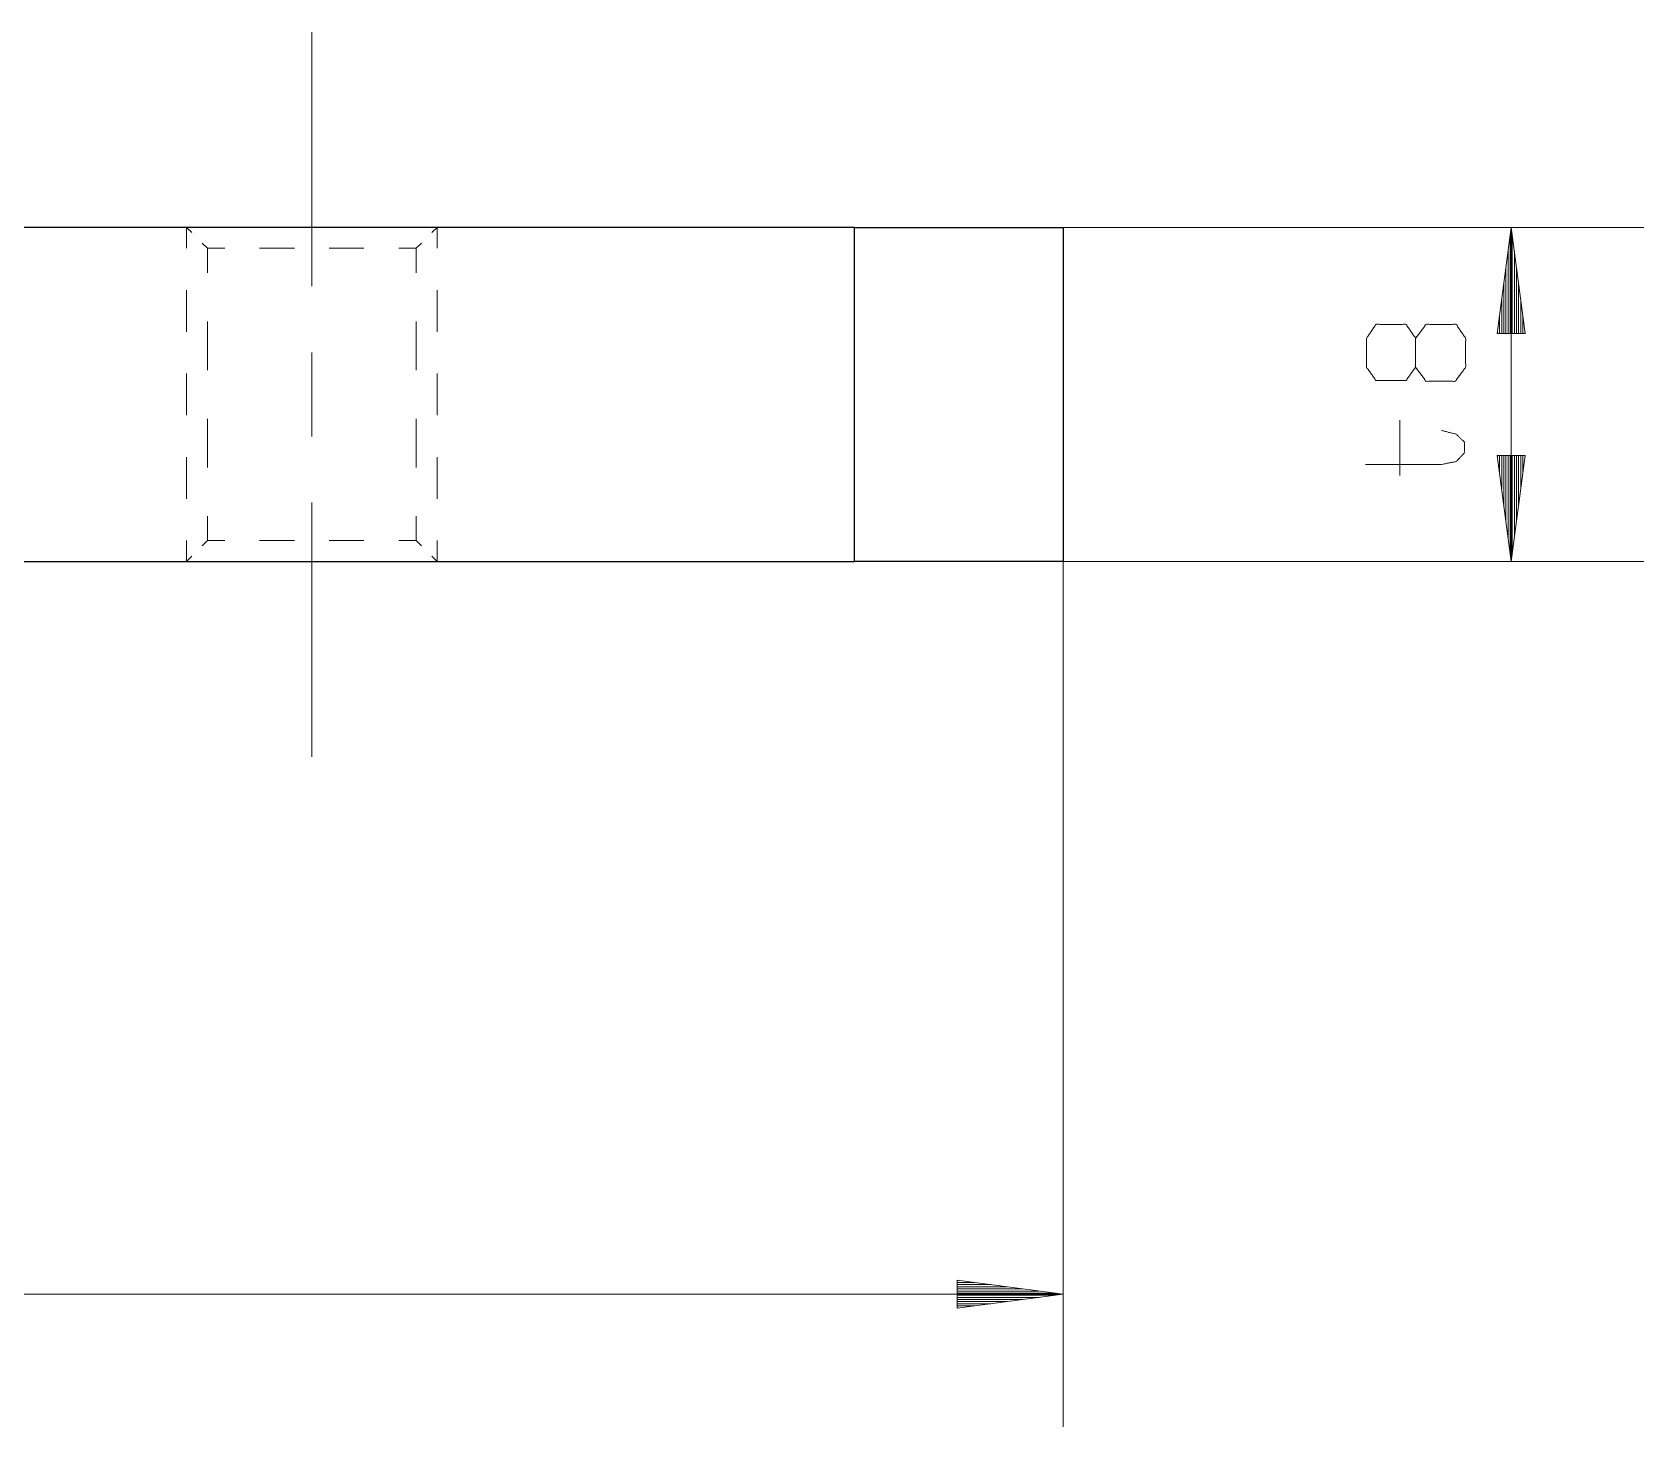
# Model space of a CAD drawing. Header units: millimetres. Extents: x 0 to 420, y 0 to 297.
# Drawn here: x 318.18 to 356.78, y 160.41 to 193.8 of the extents above; entities that cross this region are included whole.
import ezdxf

# ---------------------------------------------------------------- set-up
doc = ezdxf.new("R2010")
doc.units = ezdxf.units.MM
doc.layers.add('1', color=7, linetype='Continuous', true_color=0xffffff)

msp = doc.modelspace()

# ---------------------------------------------------------------- linework, layer by layer
at = {"layer": '1', "color": 30, "linetype": 'Continuous', "lineweight": 25}
for p, q in [((337.873, 189.13), (288.873, 189.13)), ((337.873, 189.13), (342.873, 189.13)), ((337.873, 181.13), (337.873, 189.13)), ((342.873, 189.13), (342.873, 181.13)), ((288.873, 181.13), (337.873, 181.13)), ((342.873, 181.13), (337.873, 181.13))]:
    msp.add_line(p, q, dxfattribs=at)
at = {"layer": '1', "color": 43, "linetype": 'Continuous', "lineweight": 18}
for p, q in [((321.873, 188.63), (321.873, 189.13)), ((321.873, 188.63), (321.873, 189.13)), ((321.873, 189.13), (321.998, 189.005)), ((327.748, 189.005), (327.873, 189.13)), ((327.873, 188.63), (327.873, 189.13)), ((327.873, 188.63), (327.873, 189.13)), ((322.248, 188.755), (322.373, 188.63)), ((322.373, 188.63), (322.373, 188.046)), ((327.373, 188.63), (327.498, 188.755)), ((327.373, 188.046), (327.373, 188.63)), ((321.873, 186.63), (321.873, 187.63)), ((321.873, 186.63), (321.873, 187.63)), ((327.873, 186.63), (327.873, 187.63)), ((327.873, 186.63), (327.873, 187.63)), ((322.373, 186.88), (322.373, 185.713)), ((327.373, 185.713), (327.373, 186.88)), ((321.873, 184.63), (321.873, 185.63)), ((321.873, 184.63), (321.873, 185.63)), ((327.873, 184.63), (327.873, 185.63)), ((327.873, 184.63), (327.873, 185.63)), ((322.373, 184.546), (322.373, 183.38)), ((327.373, 183.38), (327.373, 184.546)), ((321.873, 182.63), (321.873, 183.63)), ((321.873, 182.63), (321.873, 183.63)), ((327.873, 182.63), (327.873, 183.63)), ((327.873, 182.63), (327.873, 183.63)), ((322.373, 182.213), (322.373, 181.63)), ((327.373, 181.63), (327.373, 182.213)), ((321.873, 181.13), (321.873, 181.63)), ((321.873, 181.13), (321.873, 181.63)), ((322.373, 181.63), (322.248, 181.505)), ((327.498, 181.505), (327.373, 181.63)), ((327.873, 181.13), (327.873, 181.63)), ((327.873, 181.13), (327.873, 181.63)), ((321.998, 181.255), (321.873, 181.13)), ((327.873, 181.13), (327.748, 181.255))]:
    msp.add_line(p, q, dxfattribs=at)
at = {"layer": '1', "color": 13, "linetype": 'Continuous', "lineweight": 18}
for p, q in [((342.873, 189.13), (356.782, 189.13)), ((353.607, 189.13), (353.273, 186.59)), ((353.582, 186.59), (353.582, 188.937)), ((353.942, 186.59), (353.607, 189.13)), ((353.607, 181.13), (353.607, 189.13)), ((353.633, 186.59), (353.633, 188.937)), ((353.531, 186.59), (353.531, 188.551)), ((353.684, 186.59), (353.684, 188.551)), ((353.48, 186.59), (353.48, 188.165)), ((353.734, 186.59), (353.734, 188.165)), ((353.43, 186.59), (353.43, 187.779)), ((353.785, 186.59), (353.785, 187.779)), ((353.379, 186.59), (353.379, 187.393)), ((353.836, 186.59), (353.836, 187.393)), ((353.328, 186.59), (353.328, 187.007)), ((353.887, 186.59), (353.887, 187.007)), ((353.273, 186.59), (353.942, 186.59)), ((353.277, 186.59), (353.277, 186.621)), ((353.277, 186.59), (353.277, 186.621)), ((353.938, 186.59), (353.938, 186.621)), ((353.938, 186.59), (353.938, 186.621)), ((353.273, 183.67), (353.607, 181.13)), ((353.942, 183.67), (353.273, 183.67)), ((353.277, 183.67), (353.277, 183.638)), ((353.277, 183.67), (353.277, 183.638)), ((353.328, 183.67), (353.328, 183.252)), ((353.379, 183.67), (353.379, 182.866)), ((353.43, 183.67), (353.43, 182.48)), ((353.48, 183.67), (353.48, 182.094)), ((353.531, 183.67), (353.531, 181.708)), ((353.582, 183.67), (353.582, 181.323)), ((353.607, 181.13), (353.942, 183.67)), ((353.633, 183.67), (353.633, 181.323)), ((353.684, 183.67), (353.684, 181.708)), ((353.734, 183.67), (353.734, 182.094)), ((353.785, 183.67), (353.785, 182.48)), ((353.836, 183.67), (353.836, 182.866)), ((353.887, 183.67), (353.887, 183.252)), ((353.938, 183.67), (353.938, 183.638)), ((353.938, 183.67), (353.938, 183.638)), ((342.873, 181.13), (356.782, 181.13)), ((342.873, 181.13), (342.873, 160.407)), ((340.333, 163.916), (340.333, 163.247)), ((342.873, 163.582), (340.333, 163.916)), ((340.333, 163.912), (340.365, 163.912)), ((340.333, 163.912), (340.365, 163.912)), ((340.333, 163.861), (340.751, 163.861)), ((340.333, 163.81), (341.137, 163.81)), ((340.333, 163.76), (341.523, 163.76)), ((340.333, 163.709), (341.908, 163.709)), ((342.873, 163.582), (275.873, 163.582)), ((340.333, 163.658), (342.294, 163.658)), ((340.333, 163.607), (342.68, 163.607)), ((340.333, 163.247), (342.873, 163.582)), ((340.333, 163.556), (342.68, 163.556)), ((340.333, 163.506), (342.294, 163.506)), ((340.333, 163.455), (341.908, 163.455)), ((340.333, 163.404), (341.523, 163.404)), ((340.333, 163.353), (341.137, 163.353)), ((340.333, 163.302), (340.751, 163.302)), ((340.333, 163.252), (340.365, 163.252)), ((340.333, 163.252), (340.365, 163.252))]:
    msp.add_line(p, q, dxfattribs=at)
at = {"layer": '1', "color": 252, "linetype": 'Continuous', "lineweight": 18}
msp.add_line((324.873, 184.126), (324.873, 186.133), dxfattribs=at)
at = {"layer": '1', "color": 95, "linetype": 'Continuous', "lineweight": 18}
msp.add_line((350.94, 183.189), (350.94, 184.514), dxfattribs=at)
at = {"layer": '1', "color": 252, "linetype": 'Continuous', "lineweight": 18}
for points, knots in [([(324.873, 187.72), (324.873, 190.63), (324.873, 193.805)], [0, 0, 0.478156, 1, 1]), ([(324.873, 176.455), (324.873, 178.042), (324.873, 182.539)], [0, 0, 0.260922, 1, 1])]:
    msp.add_open_spline(points, degree=1, knots=knots, dxfattribs=at)
at = {"layer": '1', "color": 43, "linetype": 'Continuous', "lineweight": 18}
for points, knots in [([(322.373, 188.63), (322.77, 188.63), (322.79, 188.63)], [0, 0, 0.952475, 1, 1]), ([(326.956, 188.63), (327.272, 188.63), (327.373, 188.63)], [0, 0, 0.75697, 1, 1]), ([(322.79, 181.63), (322.77, 181.63), (322.373, 181.63)], [0, 0, 0.047525, 1, 1]), ([(327.373, 181.63), (327.272, 181.63), (326.956, 181.63)], [0, 0, 0.24303, 1, 1])]:
    msp.add_open_spline(points, degree=1, knots=knots, dxfattribs=at)
for points in [[(323.623, 188.63), (324.456, 188.63)], [(325.29, 188.63), (326.123, 188.63)], [(324.456, 181.63), (323.623, 181.63)], [(326.123, 181.63), (325.29, 181.63)]]:
    msp.add_open_spline(points, degree=1, dxfattribs=at)
at = {"layer": '1', "color": 95, "linetype": 'Continuous', "lineweight": 18}
for points, knots in [([(351.315, 185.783), (351.09, 185.465), (350.365, 185.465), (350.14, 185.783), (350.14, 186.473), (350.365, 186.808), (351.09, 186.808), (351.315, 186.473), (351.315, 185.783), (351.565, 185.447), (352.265, 185.447), (352.515, 185.783), (352.515, 186.473), (352.29, 186.808), (351.565, 186.808), (351.315, 186.473)], [0, 0, 0.047576, 0.136088, 0.18366, 0.267817, 0.317165, 0.405676, 0.455027, 0.539184, 0.590296, 0.675755, 0.72687, 0.811026, 0.860377, 0.948889, 1, 1]), ([(351.94, 184.267), (352.29, 184.178), (352.49, 183.984), (352.49, 183.737), (352.29, 183.524), (351.94, 183.454), (350.115, 183.454)], [0, 0, 0.107403, 0.190396, 0.26402, 0.35076, 0.456999, 1, 1])]:
    msp.add_open_spline(points, degree=1, knots=knots, dxfattribs=at)

doc.saveas('drawing.dxf')
